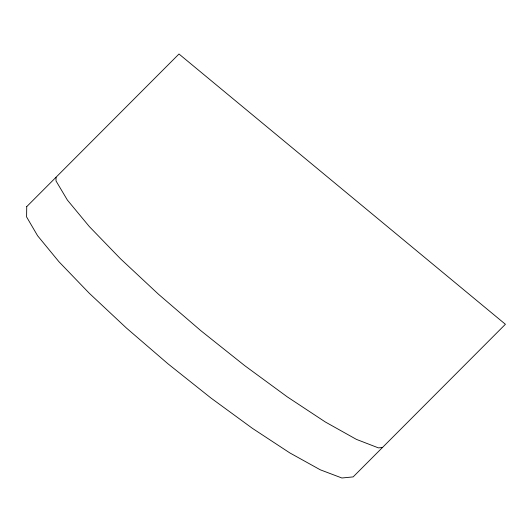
<?xml version="1.0" encoding="UTF-8"?>
<svg xmlns="http://www.w3.org/2000/svg" width="532" height="532" viewBox="0 0 532 532"><rect width="100%" height="100%" fill="white"/><g stroke="black" fill="none" stroke-linecap="round" stroke-linejoin="round"><path stroke-width="0.8" d="M56.026 177.262L56.026 180.966L67.398 200.085L89.363 226.605L120.431 258.718L158.483 294.243L200.923 330.751L244.86 365.757L287.3 396.879L325.351 421.996L356.427 439.385L378.392 447.877L382.442 447.525M26.726 206.635L26.6 216.943L37.606 235.756L58.992 261.791L89.296 293.278L126.463 328.071L167.959 363.795L210.945 398.022L252.507 428.413L289.8 452.898L320.291 469.809L341.89 477.995L353.142 476.898L505.4 324.267L178.985 54.005L26.726 206.635"/></g></svg>
